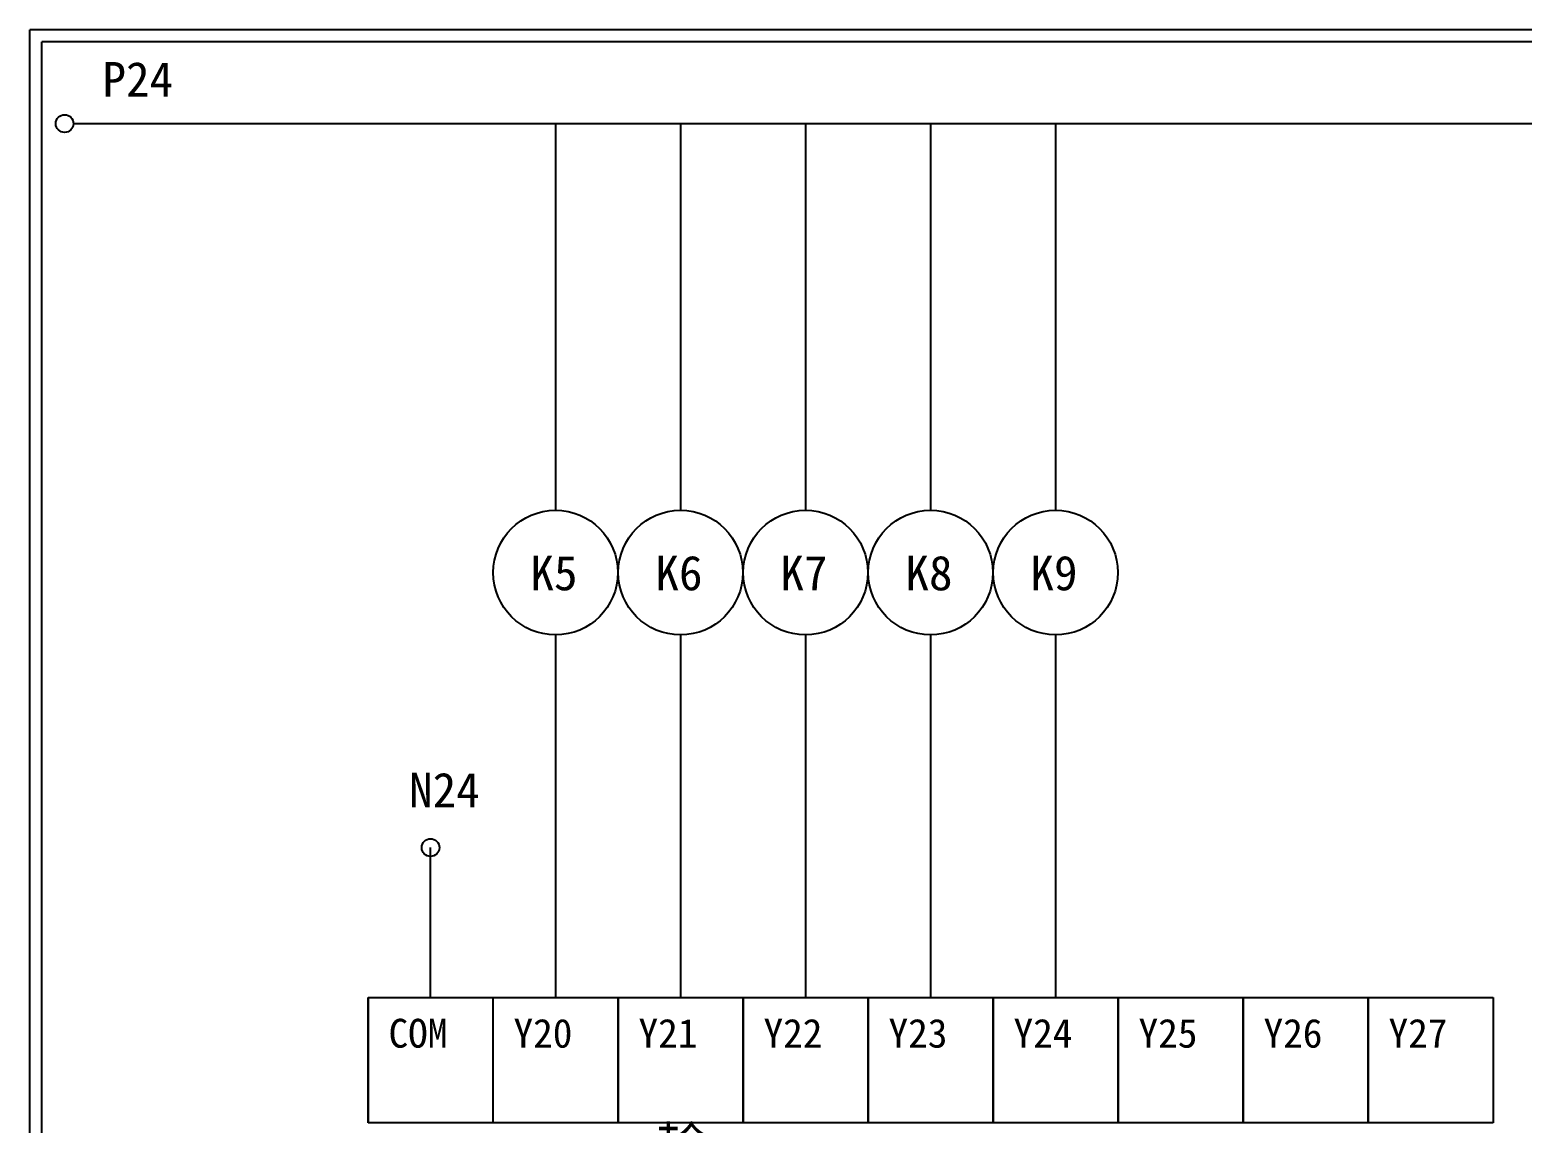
# Model space of a CAD drawing. Extents: x 889 to 1176, y 251 to 455.
# Drawn here: x 889.1 to 1044.3, y 341.5 to 455.2 of the extents above; entities that cross this region are included whole.
import ezdxf

# ---------------------------------------------------------------- set-up
doc = ezdxf.new("R2010")
doc.units = 0
doc.layers.add('圖框層', color=7, linetype='CONTINUOUS')
doc.layers.add('標尺寸層', color=3, linetype='CONTINUOUS')
doc.styles.add('CNS', font='romanc.shx', dxfattribs={"bigfont": 'chineset.shx'})
doc.styles.add('STSL', font='kaiu.ttf')

msp = doc.modelspace()

# ---------------------------------------------------------------- linework, layer by layer
at = {"layer": '圖框層', "color": 7}
for p, q in [((1176.07, 455.16), (889.07, 455.16)), ((889.07, 251.2), (889.07, 455.16)), ((1174.82, 453.91), (890.32, 453.91)), ((890.32, 252.44), (890.32, 453.91))]:
    msp.add_line(p, q, dxfattribs=at)
at = {"layer": '標尺寸層', "color": 7}
for p, q in [((893.61, 445.42), (1171.21, 445.42)), ((943.74, 445.42), (943.74, 405.22)), ((956.74, 445.42), (956.74, 405.22)), ((969.74, 445.42), (969.74, 405.22)), ((982.74, 445.42), (982.74, 405.22)), ((995.74, 445.42), (995.74, 405.22)), ((943.74, 392.26), (943.74, 354.55)), ((956.74, 392.26), (956.74, 354.55)), ((969.74, 392.26), (969.74, 354.55)), ((982.74, 392.26), (982.74, 354.55)), ((995.74, 392.26), (995.74, 354.55)), ((930.74, 354.55), (930.74, 370.15)), ((924.24, 354.55), (924.24, 341.55)), ((924.24, 341.55), (924.24, 354.55)), ((924.24, 354.55), (924.24, 341.55)), ((924.24, 354.55), (937.24, 354.55)), ((924.24, 341.55), (924.24, 354.55)), ((924.24, 341.55), (924.24, 354.55)), ((937.24, 354.55), (950.24, 354.55)), ((937.24, 341.55), (937.24, 354.55)), ((937.24, 341.55), (937.24, 354.55)), ((950.24, 354.55), (950.24, 341.55)), ((950.24, 354.55), (963.24, 354.55)), ((950.24, 341.55), (950.24, 354.55)), ((963.24, 354.55), (963.24, 341.55)), ((963.24, 354.55), (963.24, 341.55)), ((963.24, 354.55), (976.24, 354.55)), ((963.24, 341.55), (963.24, 354.55)), ((976.24, 354.55), (976.24, 341.55)), ((976.24, 354.55), (976.24, 341.55)), ((976.24, 354.55), (989.24, 354.55)), ((976.24, 341.55), (976.24, 354.55)), ((989.24, 354.55), (989.24, 341.55)), ((989.24, 354.55), (989.24, 341.55)), ((989.24, 354.55), (1002.24, 354.55)), ((989.24, 341.55), (989.24, 354.55)), ((1002.24, 354.55), (1002.24, 341.55)), ((1002.24, 354.55), (1002.24, 341.55)), ((1002.24, 354.55), (1015.24, 354.55)), ((1002.24, 341.55), (1002.24, 354.55)), ((1015.24, 354.55), (1015.24, 341.55)), ((1015.24, 354.55), (1015.24, 341.55)), ((1015.24, 354.55), (1028.24, 354.55)), ((1015.24, 341.55), (1015.24, 354.55)), ((1028.24, 354.55), (1028.24, 341.55)), ((1028.24, 354.55), (1028.24, 341.55)), ((1028.24, 354.55), (1041.24, 354.55)), ((1028.24, 341.55), (1028.24, 354.55)), ((1041.24, 354.55), (1041.24, 341.55)), ((937.24, 341.55), (924.24, 341.55)), ((950.24, 341.55), (937.24, 341.55)), ((963.24, 341.55), (950.24, 341.55)), ((976.24, 341.55), (963.24, 341.55)), ((989.24, 341.55), (976.24, 341.55)), ((1002.24, 341.55), (989.24, 341.55)), ((1015.24, 341.55), (1002.24, 341.55)), ((1028.24, 341.55), (1015.24, 341.55)), ((1041.24, 341.55), (1028.24, 341.55))]:
    msp.add_line(p, q, dxfattribs=at)
for centre, radius in [((892.69, 445.42), 0.92), ((943.74, 398.74), 6.48), ((956.74, 398.74), 6.48), ((969.74, 398.74), 6.48), ((982.74, 398.74), 6.48), ((995.74, 398.74), 6.48), ((930.74, 370.15), 0.92)]:
    msp.add_circle(centre, radius, dxfattribs=at)

# ---------------------------------------------------------------- texts
at = {"layer": '圖框層', "color": 7, "style": 'STSL'}
for s, p in [('P24', (896.62, 448.23)), ('K5', (941.13, 396.9)), ('K6', (954.13, 396.9)), ('K7', (967.13, 396.9)), ('K8', (980.13, 396.9)), ('K9', (993.13, 396.9)), ('N24', (928.51, 374.34))]:
    msp.add_text(s, height=3.6, dxfattribs=at).set_placement(p)
at = {"layer": '標尺寸層', "color": 7, "char_height": 3, "attachment_point": 1, "style": 'CNS'}
for s, insert in [('{\\fMingLiU|b0|i0|c136|p49; COM}', (924.33, 352.35)), ('{\\fMingLiU|b0|i0|c136|p49; Y20}', (937.33, 352.35)), ('{\\fMingLiU|b0|i0|c136|p49; Y21}', (950.33, 352.35)), ('{\\fMingLiU|b0|i0|c136|p49; Y22}', (963.33, 352.35)), ('{\\fMingLiU|b0|i0|c136|p49; Y23}', (976.33, 352.35)), ('{\\fMingLiU|b0|i0|c136|p49; Y24}', (989.33, 352.35)), ('{\\fMingLiU|b0|i0|c136|p49; Y25}', (1002.33, 352.35)), ('{\\fMingLiU|b0|i0|c136|p49; Y26}', (1015.33, 352.35)), ('{\\fMingLiU|b0|i0|c136|p49; Y27}', (1028.33, 352.35))]:
    msp.add_mtext_dynamic_manual_height_columns(s, width=12, gutter_width=32.5, heights=[8.35], dxfattribs=dict(at, insert=insert))
at = {"layer": '標尺寸層', "color": 7, "insert": (956.87, 322.69), "char_height": 3.9, "width": 2.8481, "attachment_point": 5, "style": 'CNS'}
msp.add_mtext('{\\fDFKai-SB|b0|i0|c136|p65;輸出進料啟動}', dxfattribs=at)

doc.saveas('drawing.dxf')
